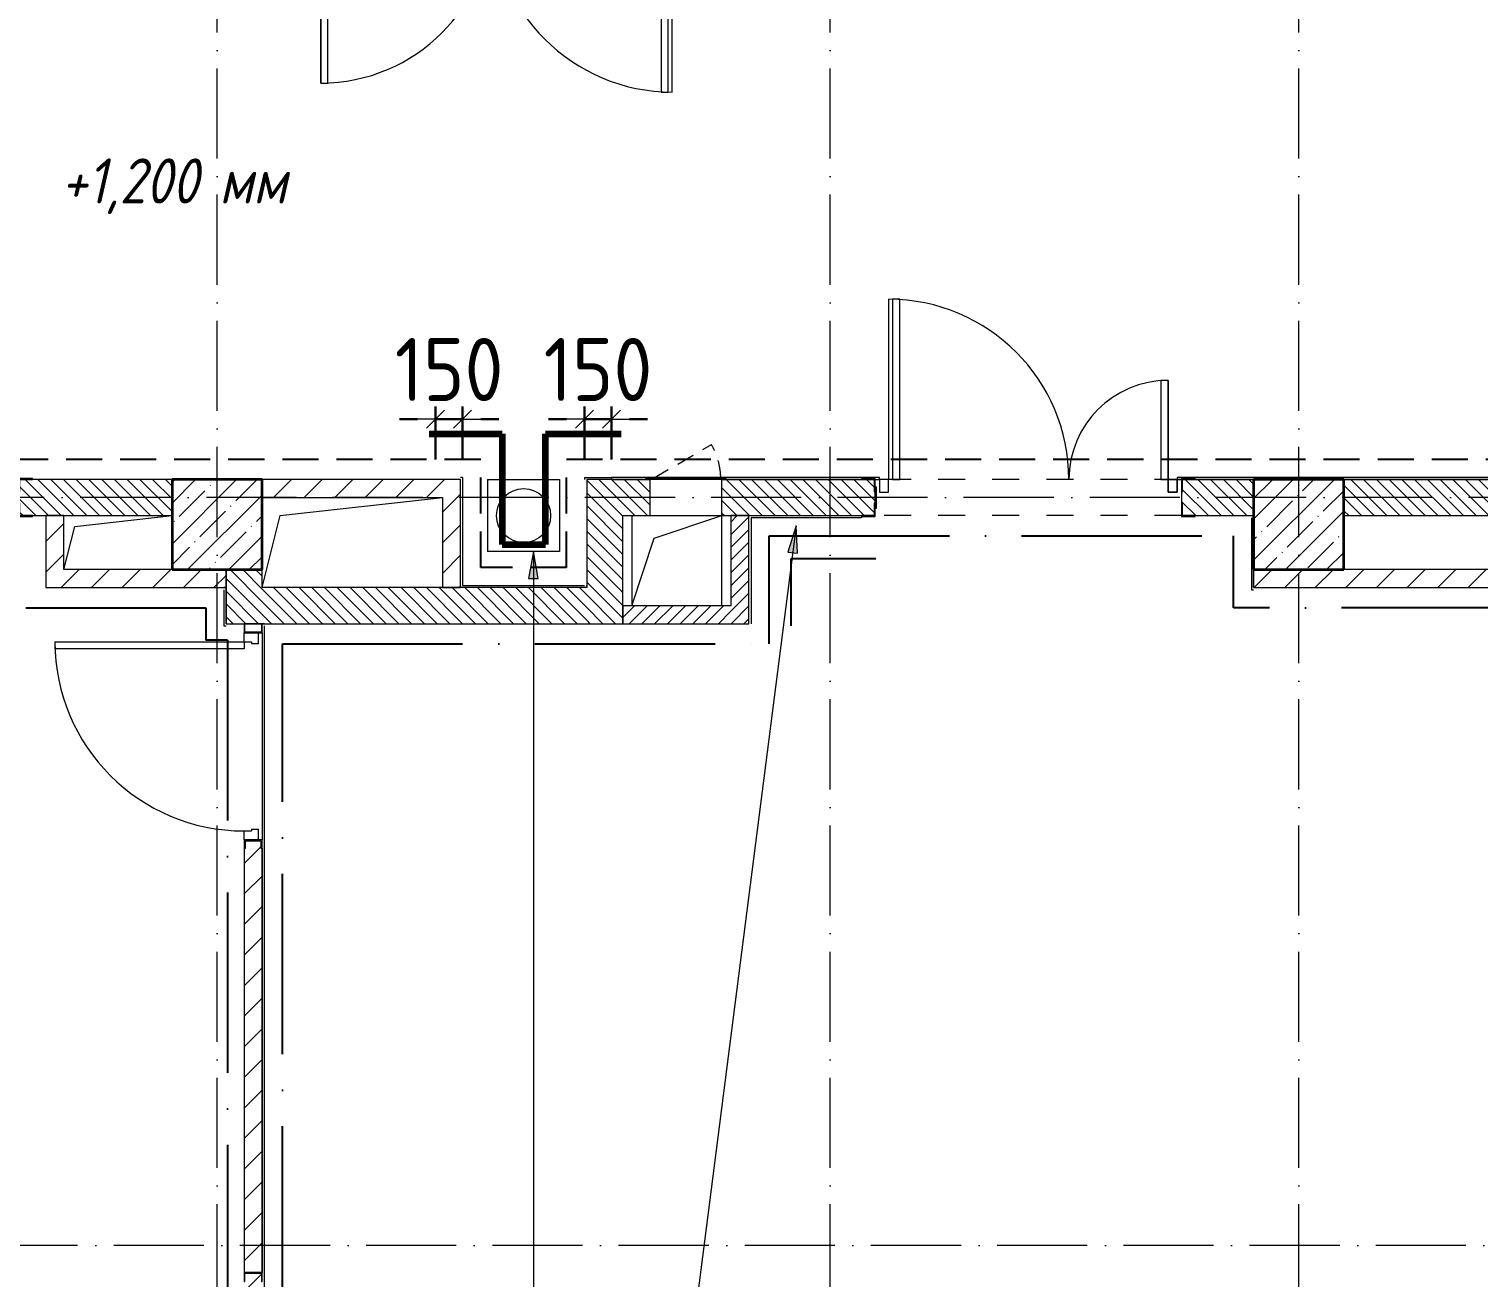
# Model space of a CAD drawing. Header units: millimetres. Extents: x -213536 to 1564669, y -45299 to 942238.
# Drawn here: x -189261 to -181217, y 187402 to 194327 of the extents above; entities that cross this region are included whole.
import ezdxf

# ---------------------------------------------------------------- set-up
doc = ezdxf.new("R2010")
doc.units = ezdxf.units.MM
for name, pattern in [('02 Штрихпунктирная _10 мм_', [1400, 1000, -200, 0, -200]), ('200_ШТРИХ_ш1п0_6_', [160, 100, -60]), ('50_200_ШТРИХ_1Т_ш5_п1_п1_', [700, 500, -100, 0, -100]), ('Штрих короткий', [300, 150, -150]), ('Штриховая _2 мм - 1 мм_', [300, 200, -100])]:
    doc.linetypes.add(name, pattern=pattern)
for name, color, linetype, lineweight in [('0-1', 7, 'Continuous', 5), ('0-2', 7, 'Continuous', 9), ('Двери', 7, 'Continuous', 9), ('Каркас_Импост', 7, 'Continuous', 13), ('Линии_2_', 7, 'Continuous', 9), ('Несущие колонны', 7, 'Continuous', 9), ('Несущие колонны-1', 7, 'Continuous', 35), ('Обобщенные модели', 7, 'Continuous', 9), ('Окна', 7, 'Continuous', 9), ('Оси-2', 7, '50_200_ШТРИХ_1Т_ш5_п1_п1_', 9), ('Открывание в плане-2', 7, '200_ШТРИХ_ш1п0_6_', 9), ('Открывание-1', 7, 'Continuous', 9), ('Панель', 7, 'Continuous', 13), ('Перемычка-1', 7, 'Штрих короткий', 9), ('Размеры', 7, 'Continuous', 15), ('Стены', 7, 'Continuous', 9), ('Стены-1', 7, 'Continuous', 13), ('Текстовые примечания', 7, 'Continuous', 9), ('Штриховка разреза-1', 7, 'Continuous', 9), ('Элементы узлов', 7, 'Continuous', 9)]:
    doc.layers.add(name, color=color, linetype=linetype, lineweight=lineweight)
for name, color, linetype, lineweight, true_color in [('СТ-14', 7, 'Continuous', 90, 0x00ff80), ('СТ-1_1', 7, 'Штриховая _2 мм - 1 мм_', 90, 0x888888), ('СТ-2_1', 1, '02 Штрихпунктирная _10 мм_', 90, 0xff0000), ('СТ-6_1', 6, 'Continuous', 90, 0xff00ff)]:
    doc.layers.add(name, color=color, linetype=linetype, lineweight=lineweight, true_color=true_color)
doc.layers.get('0-2').off()
doc.styles.add('ISOCPEUR_I_1', font='isocpeui.ttf', dxfattribs={"width": 0.85, "height": 2.5})
doc.styles.add('СПДС', font='isocpeur.ttf', dxfattribs={"width": 0.9})
doc.dimstyles.new('Размера А3', dxfattribs={"dimtxt": 200, "dimasz": 100, "dimexe": 70, "dimexo": 100, "dimgap": 20, "dimtad": 1, "dimdec": 0, "dimrnd": 10, "dimzin": 0, "dimdsep": 46, "dimtxsty": 'СПДС', "dimblk": 'ARROWHEAD_6', "dimcen": 1, "dimclrd": 256, "dimclre": 256, "dimclrt": 256, "dimazin": 0, "dimtfac": 1, "dimtdec": 0, "dimtmove": 2, "dimatfit": 3, "dimfxl": 1, "dimtolj": 1, "dimtzin": 0, "dimarcsym": 0})
pattern_1 = [(45, (0, 0), (-84.8528, 84.8528), [])]
pattern_2 = [(135, (0, 0), (-35.35534, -35.35534), [])]
pattern_3 = [(45, (0, 0), (-35.35534, 35.35534), [])]

# ---------------------------------------------------------------- blocks, each defined once
blk = doc.blocks.new('BSC_Колонна _Прямоугольная - 500х500-V71-АИ2_02_План отделки стен 2-го этажа _Часть 2_')
at = {"layer": 'Несущие колонны'}
h = blk.add_hatch(dxfattribs=at)
h.set_pattern_fill('FP_79', color=256, style=0, pattern_type=2)
h.set_pattern_definition([(45, (-22400, -7650), (-114.0493, 114.0493), []), (45, (-22285.95, -7650), (-114.0493, 114.0493), [201.613, -40.323, 3.353, -36.97])])
h.paths.add_polyline_path([(-250, -250), (250, -250), (250, 250), (-250, 250)], flags=0)
at = {"layer": 'Несущие колонны-1'}
for p, q in [((250, 250), (-250, 250)), ((-250, 250), (-250, -250)), ((250, -250), (250, 250)), ((-250, -250), (250, -250))]:
    blk.add_line(p, q, dxfattribs=at)
blk = doc.blocks.new('BSC_Колонна _Прямоугольная - 500х500-V97-АИ2_02_План отделки стен 2-го этажа _Часть 2_')
at = {"layer": 'Несущие колонны'}
h = blk.add_hatch(dxfattribs=at)
h.set_pattern_fill('FP_96', color=256, style=0, pattern_type=2)
h.set_pattern_definition([(45, (-28400, -7650), (-114.04925, 114.04925), []), (45, (-28285.95, -7650), (-114.04925, 114.04925), [201.613, -40.323, 3.353, -36.97])])
h.paths.add_polyline_path([(-250, -250), (250, -250), (250, 250), (-250, 250)], flags=0)
at = {"layer": 'Несущие колонны-1'}
for p, q in [((250, 250), (-250, 250)), ((-250, 250), (-250, -250)), ((250, -250), (250, 250)), ((-250, -250), (250, -250))]:
    blk.add_line(p, q, dxfattribs=at)
blk = doc.blocks.new('Проем_Дверь_Прямоугольный - 1700х2400h_дверные проемы-28448549-АИ2_02_План отделки стен 2-го этажа _Часть 2_')
at = {"layer": 'Перемычка-1'}
for p, q in [((850, 100), (-850, 100)), ((850, -100), (-850, -100))]:
    blk.add_line(p, q, dxfattribs=at)
blk = doc.blocks.new('Дверь_СКБ_1Ст_Внутренняя_ШЕР - СОШ_Д-17__Дв_1150x2100h_Лаборантские_ Инструментальные_EI30-28320127-АИ2_02_План отделки стен 2-го этажа _Часть 2_')
at = {"layer": 'Каркас_Импост'}
for p, q in [((-562.5, 50), (-562.5, -30)), ((-562.5, 50), (-512.5, 50)), ((-512.5, 50), (-512.5, 10)), ((-502.5, 10), (-512.5, 10)), ((-502.5, 10), (-502.5, -30)), ((527.5, 10), (527.5, -30)), ((537.5, 10), (527.5, 10)), ((537.5, 50), (537.5, 10)), ((537.5, 50), (587.5, 50)), ((-562.5, -30), (-502.5, -30)), ((527.5, -30), (587.5, -30))]:
    blk.add_line(p, q, dxfattribs=at)
at = {"layer": 'Открывание-1'}
blk.add_arc((537.5, 50), 1050, 90, 180, dxfattribs=at)
at = {"layer": 'Панель'}
for p, q in [((537.5, 1100), (497.5, 1100)), ((497.5, 50), (497.5, 1100)), ((537.5, 1100), (537.5, 50)), ((537.5, 50), (497.5, 50))]:
    blk.add_line(p, q, dxfattribs=at)
blk = doc.blocks.new('Дверь_Витражная_СКБ_2Ст2 - ДВВ_ДАО_СОШ_Классы-V176-АИ2_02_План отделки стен 2-го этажа _Часть 2_')
at = {"layer": 'Двери'}
for p, q in [((-775, 1035), (-775, 35)), ((775, 585), (775, 35))]:
    blk.add_line(p, q, dxfattribs=at)
for centre, radius, start, end in [((-775, 35), 1000, 360, 90), ((775, 35), 550, 90, 180)]:
    blk.add_arc(centre, radius, start, end, dxfattribs=at)
at = {"layer": 'Элементы узлов'}
for p, q in [((-713, 1035), (-753, 1035)), ((-753, 1035), (-753, 35)), ((-713, 35), (-713, 1035)), ((775, 585), (735, 585)), ((735, 585), (735, 35)), ((775, 35), (775, 585)), ((-825, 35), (-825, -35)), ((-775, 35), (-825, 35)), ((-775, 35), (-825, 35)), ((-825, 35), (-825, -35)), ((-775, -35), (-775, 35)), ((-775, -35), (-775, 35)), ((-753, 35), (-713, 35)), ((735, 35), (775, 35)), ((775, -35), (775, 35)), ((775, 35), (825, 35)), ((775, 35), (775, -35)), ((825, 35), (775, 35)), ((825, 35), (825, -35)), ((825, -35), (825, 35)), ((-825, -35), (-775, -35)), ((-825, -35), (-775, -35)), ((825, -35), (775, -35)), ((775, -35), (825, -35))]:
    blk.add_line(p, q, dxfattribs=at)
blk = doc.blocks.new('Дверь_Витражная_СКБ_2Ст2 - ДВВ_ДАО_СОШ_Гардероб-26809644-АИ2_02_План отделки стен 2-го этажа _Часть 2_')
at = {"layer": 'Двери'}
for p, q in [((-975, -985), (-975, -35)), ((975, -1035), (975, -35))]:
    blk.add_line(p, q, dxfattribs=at)
for centre, radius, start, end in [((-975, -35), 950, 270, 0), ((975, -35), 1000, 180, 270)]:
    blk.add_arc(centre, radius, start, end, dxfattribs=at)
at = {"layer": 'Элементы узлов'}
for p, q in [((-1025, -35), (-1025, 35)), ((-1025, 35), (-975, 35)), ((-975, 35), (-1025, 35)), ((-1025, 35), (-1025, -35)), ((-975, 35), (-975, -35)), ((-975, -35), (-975, 35)), ((1025, 35), (975, 35)), ((975, 35), (975, -35)), ((1025, 35), (975, 35)), ((975, 35), (975, -35)), ((1025, -35), (1025, 35)), ((1025, -35), (1025, 35)), ((-975, -35), (-1025, -35)), ((-1025, -35), (-975, -35)), ((-935, -35), (-975, -35)), ((-975, -35), (-975, -985)), ((-935, -985), (-935, -35)), ((913, -35), (913, -1035)), ((953, -35), (913, -35)), ((953, -1035), (953, -35)), ((975, -35), (1025, -35)), ((975, -35), (1025, -35)), ((-975, -985), (-935, -985)), ((913, -1035), (953, -1035))]:
    blk.add_line(p, q, dxfattribs=at)
blk = doc.blocks.new('154_Фахверк_СКБ_Швеллер - Тип_100_3550_1-28320239-АИ2_02_План отделки стен 2-го этажа _Часть 2_')
at = {"layer": 'Обобщенные модели'}
for p, q in [((175, 50), (125, 50)), ((125, 50), (125, -50)), ((128, 47), (175, 47)), ((128, -47), (128, 47)), ((175, 47), (175, 50)), ((125, -50), (175, -50)), ((175, -47), (128, -47)), ((175, -50), (175, -47))]:
    blk.add_line(p, q, dxfattribs=at)
blk = doc.blocks.new('154_Стойка_СКБ_Швеллер - СМ-2180_100-28318692-АИ2_02_План отделки стен 2-го этажа _Часть 2_')
at = {"layer": 'Обобщенные модели'}
for p, q in [((171, 50), (125, 50)), ((125, 50), (125, -50)), ((129.5, 42.4), (171, 42.4)), ((129.5, -42.4), (129.5, 42.4)), ((171, 42.4), (171, 50)), ((125, -50), (171, -50)), ((171, -42.4), (129.5, -42.4)), ((171, -50), (171, -42.4))]:
    blk.add_line(p, q, dxfattribs=at)
blk = doc.blocks.new('154_Фахверк_СКБ_Швеллер - Тип_100_3550-28487752-АИ2_02_План отделки стен 2-го этажа _Часть 2_')
at = {"layer": 'Обобщенные модели'}
for p, q in [((175, 50), (125, 50)), ((125, 50), (125, -50)), ((128, 47), (175, 47)), ((128, -47), (128, 47)), ((175, 47), (175, 50)), ((125, -50), (175, -50)), ((175, -47), (128, -47)), ((175, -50), (175, -47))]:
    blk.add_line(p, q, dxfattribs=at)
blk = doc.blocks.new('154_Стойка_СКБ_Уголок - СМ-2180_200-28268025-АИ2_02_План отделки стен 2-го этажа _Часть 2_')
at = {"layer": 'Обобщенные модели'}
for p, q in [((125, 156), (125, 81)), ((200, 156), (125, 156)), ((125, 81), (131, 81)), ((131, 81), (131, 150)), ((131, 150), (200, 150)), ((200, 150), (200, 156)), ((131, 19), (125, 19)), ((125, 19), (125, -56)), ((131, -50), (131, 19)), ((125, -56), (200, -56)), ((200, -50), (131, -50)), ((200, -56), (200, -50))]:
    blk.add_line(p, q, dxfattribs=at)
blk = doc.blocks.new('Фахверк_СКБ_Уголок - 200_3960-28268576-АИ2_02_План отделки стен 2-го этажа _Часть 2_')
at = {"layer": 'Обобщенные модели'}
for p, q in [((200, 156), (125, 156)), ((125, 156), (125, 81)), ((125, 81), (131, 81)), ((131, 81), (131, 150)), ((131, 150), (200, 150)), ((200, 150), (200, 156)), ((131, 19), (125, 19)), ((125, 19), (125, -56)), ((131, -50), (131, 19)), ((125, -56), (200, -56)), ((200, -50), (131, -50)), ((200, -56), (200, -50))]:
    blk.add_line(p, q, dxfattribs=at)
blk = doc.blocks.new('154_Стойка_СКБ_Уголок - СМ-2480_200-28346303-АИ2_02_План отделки стен 2-го этажа _Часть 2_')
at = {"layer": 'Обобщенные модели'}
for p, q in [((125, 156), (125, 81)), ((200, 156), (125, 156)), ((125, 81), (131, 81)), ((131, 81), (131, 150)), ((131, 150), (200, 150)), ((200, 150), (200, 156)), ((131, 19), (125, 19)), ((125, 19), (125, -56)), ((131, -50), (131, 19)), ((125, -56), (200, -56)), ((200, -50), (131, -50)), ((200, -56), (200, -50))]:
    blk.add_line(p, q, dxfattribs=at)
blk = doc.blocks.new('Стойка_Влож_Полоса боковая - Полоса-28213942-АИ2_02_План отделки стен 2-го этажа _Часть 2_')
at = {"layer": 'Обобщенные модели'}
for p, q in [((-5, 60), (0, 60)), ((-5, -60), (-5, 60)), ((0, 31), (0, -31)), ((0, -60), (-5, -60))]:
    blk.add_line(p, q, dxfattribs=at)
blk = doc.blocks.new('AR_Отверстие Ниша - Лючок-32403954-АИ2_02_План отделки стен 2-го этажа _Часть 2_')
at = {"layer": 'Окна'}
for p, q in [((200, 100), (-200, 100)), ((-200, 100), (-200, -100)), ((200, -100), (200, 100)), ((-200, -100), (200, -100))]:
    blk.add_line(p, q, dxfattribs=at)
blk = doc.blocks.new('Л_Общий_Лючок - Лючок-V186-АИ2_02_План отделки стен 2-го этажа _Часть 2_')
at = {"layer": 'Окна'}
for p, q in [((424, 6), (-24, 6)), ((-24, 6), (-24, 0)), ((-24, 0), (0, 0)), ((400, 0), (424, 0)), ((424, 6), (424, 0))]:
    blk.add_line(p, q, dxfattribs=at)
at = {"layer": 'Открывание в плане-2'}
blk.add_line((16.4, 6), (342, 194), dxfattribs=at)
blk.add_arc((6, 0), 388, 0.89053, 30, dxfattribs=at)
blk = doc.blocks.new('AR_Отверстие прямоугольное _в плите_ - AR_Отверстие прямоугольное _в плите_-30459293-АИ2_02_План отделки стен 2-го этажа _Часть 2_')
at = {"layer": 'Обобщенные модели'}
for p, q in [((-250, 250), (-250, -250)), ((-125, 125), (250, 250)), ((250, -250), (250, 250)), ((-250, -250), (-125, 125))]:
    blk.add_line(p, q, dxfattribs=at)
blk = doc.blocks.new('AR_Отверстие прямоугольное _в плите_ - AR_Отверстие прямоугольное _в плите_-30552555-АИ2_02_План отделки стен 2-го этажа _Часть 2_')
at = {"layer": 'Обобщенные модели'}
for p, q in [((-300, -150), (-240, 90)), ((-240, 90), (300, 150))]:
    blk.add_line(p, q, dxfattribs=at)
blk = doc.blocks.new('AR_Отверстие прямоугольное _в плите_ - AR_Отверстие прямоугольное _в плите_-30552705-АИ2_02_План отделки стен 2-го этажа _Часть 2_')
at = {"layer": 'Обобщенные модели'}
for p, q in [((-400, 150), (500, 250)), ((-500, -250), (-400, 150))]:
    blk.add_line(p, q, dxfattribs=at)
blk = doc.blocks.new('0125-Р-ОО-Ш2-АР-о_23_10_2024_rvt-1-АИ2_02_План отделки стен 2-го этажа _Часть 2_')
at = {"layer": 'Штриховка разреза-1'}
h = blk.add_hatch(dxfattribs=at)
h.set_pattern_fill('FP_2', color=256, style=0, pattern_type=2)
h.set_pattern_definition(pattern_2)
h.paths.add_polyline_path([(22051, 7700), (22150, 7700), (22150, 7900), (21306, 7900), (21306, 7831), (21300, 7831), (21300, 7769), (21306, 7769), (21306, 7700), (21375, 7700)], flags=0)
h.paths.add_polyline_path([(19650, 7700), (20144, 7700), (20144, 7769), (20150, 7769), (20150, 7831), (20144, 7831), (20144, 7900), (19650, 7900), (19650, 7740)], flags=0)
h = blk.add_hatch(dxfattribs=at)
h.set_pattern_fill('FP_3', color=256, style=0, pattern_type=2)
h.set_pattern_definition(pattern_1)
h.paths.add_polyline_path([(23750, 7800), (23750, 7900), (22650, 7900), (22650, 7800), (23650, 7800)], flags=0)
h = blk.add_hatch(dxfattribs=at)
h.set_pattern_fill('FP_2', color=256, style=0, pattern_type=2)
h.set_pattern_definition(pattern_2)
h.paths.add_polyline_path([(24650, 7100), (24650, 7900), (24450, 7900), (24450, 7100)], flags=0)
h = blk.add_hatch(dxfattribs=at)
h.set_pattern_fill('FP_2', color=256, style=0, pattern_type=2)
h.set_pattern_definition(pattern_2)
h.paths.add_polyline_path([(27756, 7700), (28150, 7700), (28150, 7900), (27756, 7900), (27756, 7831), (27750, 7831), (27750, 7769), (27756, 7769)], flags=0)
h.paths.add_polyline_path([(25779, 7700), (26044, 7700), (26044, 7769), (26050, 7769), (26050, 7831), (26044, 7831), (26044, 7900), (25200, 7899), (25200, 7700), (25362, 7700)], flags=0)
h.paths.add_polyline_path([(24650, 7700), (24800, 7700), (24800, 7900), (24650, 7900), (24650, 7876)], flags=0)
h = blk.add_hatch(dxfattribs=at)
h.set_pattern_fill('FP_2', color=256, style=0, pattern_type=2)
h.set_pattern_definition(pattern_2)
h.paths.add_polyline_path([(31150, 7700), (31150, 7900), (28650, 7900), (28650, 7700)], flags=0)
h = blk.add_hatch(dxfattribs=at)
h.set_pattern_fill('FP_3', color=256, style=0, pattern_type=2)
h.set_pattern_definition(pattern_1)
h.paths.add_polyline_path([(23750, 7300), (23750, 7800), (23650, 7800), (23650, 7300)], flags=0)
h = blk.add_hatch(dxfattribs=at)
h.set_pattern_fill('FP_3', color=256, style=0, pattern_type=2)
h.set_pattern_definition(pattern_1)
h.paths.add_polyline_path([(21550, 7400), (21550, 7700), (21450, 7700), (21450, 7400)], flags=0)
h = blk.add_hatch(dxfattribs=at)
h.set_pattern_fill('FP_92', color=256, style=0, pattern_type=2)
h.set_pattern_definition(pattern_3)
h.paths.add_polyline_path([(25350, 7100), (25350, 7700), (25250, 7700), (25250, 7100)], flags=0)
h = blk.add_hatch(dxfattribs=at)
h.set_pattern_fill('FP_3', color=256, style=0, pattern_type=2)
h.set_pattern_definition(pattern_1)
h.paths.add_polyline_path([(21450, 7300), (22450, 7300), (22450, 7400), (21450, 7400)], flags=0)
h = blk.add_hatch(dxfattribs=at)
h.set_pattern_fill('FP_2', color=256, style=0, pattern_type=2)
h.set_pattern_definition(pattern_2)
h.paths.add_polyline_path([(22553, 7100), (22650, 7100), (22650, 7400), (22450, 7400), (22450, 7100), (22550, 7100)], flags=0)
h = blk.add_hatch(dxfattribs=at)
h.set_pattern_fill('FP_3', color=256, style=0, pattern_type=2)
h.set_pattern_definition(pattern_1)
h.paths.add_polyline_path([(28150, 7300), (31250, 7300), (31250, 7400), (28150, 7400)], flags=0)
h = blk.add_hatch(dxfattribs=at)
h.set_pattern_fill('FP_2', color=256, style=0, pattern_type=2)
h.set_pattern_definition(pattern_2)
h.paths.add_polyline_path([(24450, 7100), (24450, 7300), (22650, 7300), (22650, 7100), (23915, 7100)], flags=0)
h = blk.add_hatch(dxfattribs=at)
h.set_pattern_fill('FP_92', color=256, style=0, pattern_type=2)
h.set_pattern_definition(pattern_3)
h.paths.add_polyline_path([(25250, 7100), (25250, 7200), (24650, 7200), (24650, 7100)], flags=0)
h = blk.add_hatch(dxfattribs=at)
h.set_pattern_fill('FP_3', color=256, style=0, pattern_type=2)
h.set_pattern_definition(pattern_1)
h.paths.add_polyline_path([(22550, 400), (22650, 400), (22650, 3450), (22647, 3450), (22647, 3497), (22553, 3497), (22553, 3450), (22550, 3450), (22550, 1416.9)], flags=0)
h.paths.add_polyline_path([(22650, 3500), (22649.2, 5854), (22642.4, 5854), (22642.4, 5895.5), (22557.6, 5895.5), (22557.6, 5854), (22550, 5854), (22550, 3500), (22647, 3500)], flags=0)
h.paths.add_polyline_path([(22647, 7053), (22647, 7100), (22553, 7100), (22553, 7053), (22644, 7053)], flags=0)
at = {"layer": 'Линии_2_'}
for p, q in [((23900, 7900), (24300, 7900)), ((23900, 7900), (23900, 7500)), ((24300, 7900), (24300, 7500)), ((24300, 7500), (23900, 7500))]:
    blk.add_line(p, q, dxfattribs=at)
blk.add_circle((24100, 7700), 150, dxfattribs=at)
at = {"layer": 'Стены-1'}
for p, q in [((22150, 7900), (21375, 7900)), ((23750, 7900), (22650, 7900)), ((23750, 7800), (23750, 7900)), ((24650, 7900), (24450, 7900)), ((24450, 7900), (24450, 7300)), ((24776, 7900), (24650, 7900)), ((25975, 7900), (25224, 7900)), ((28150, 7900), (27825, 7900)), ((31150, 7900), (28650, 7900)), ((27750, 7831), (27750, 7769)), ((22650, 7800), (23650, 7800)), ((23650, 7800), (23650, 7300)), ((23750, 7300), (23750, 7800)), ((21375, 7700), (22150, 7700)), ((21550, 7700), (21450, 7700)), ((21450, 7700), (21450, 7400)), ((21550, 7400), (21550, 7700)), ((24650, 7100), (24650, 7700)), ((24650, 7700), (24800, 7700)), ((25200, 7700), (25350, 7700)), ((25350, 7700), (25250, 7700)), ((25250, 7700), (25250, 7200)), ((27825, 7700), (28150, 7700)), ((28650, 7700), (31150, 7700)), ((21450, 7400), (21450, 7300)), ((22150, 7400), (21550, 7400)), ((22450, 7400), (22450, 7100)), ((22450, 7300), (22450, 7400)), ((22650, 7300), (22650, 7400)), ((28150, 7400), (28150, 7300)), ((31150, 7400), (28650, 7400)), ((21450, 7300), (22450, 7300)), ((24450, 7300), (22650, 7300)), ((23650, 7300), (23750, 7300)), ((28150, 7300), (31150, 7300)), ((25250, 7200), (24650, 7200)), ((24650, 7200), (24650, 7100)), ((22450, 7100), (22550, 7100)), ((22647, 7100), (22553, 7100)), ((22553, 7100), (22647, 7100)), ((22650, 7100), (24450, 7100)), ((24450, 7100), (24650, 7100)), ((24650, 7100), (25250, 7100)), ((25250, 7100), (25350, 7100)), ((22550, 5854), (22550, 3500)), ((22650, 3500), (22650, 5854))]:
    blk.add_line(p, q, dxfattribs=at)
at = {"layer": '0-2'}
for name, p in [('Дверь_Витражная_СКБ_2Ст2 - ДВВ_ДАО_СОШ_Гардероб-26809644-АИ2_02_План отделки стен 2-го этажа _Часть 2_', (23950, 11085)), ('Дверь_Витражная_СКБ_2Ст2 - ДВВ_ДАО_СОШ_Классы-V176-АИ2_02_План отделки стен 2-го этажа _Часть 2_', (26900, 7865)), ('Л_Общий_Лючок - Лючок-V186-АИ2_02_План отделки стен 2-го этажа _Часть 2_', (24800, 7900)), ('154_Стойка_СКБ_Уголок - СМ-2180_200-28268025-АИ2_02_План отделки стен 2-го этажа _Часть 2_', (21175, 7750)), ('BSC_Колонна _Прямоугольная - 500х500-V71-АИ2_02_План отделки стен 2-го этажа _Часть 2_', (22400, 7650)), ('Проем_Дверь_Прямоугольный - 1700х2400h_дверные проемы-28448549-АИ2_02_План отделки стен 2-го этажа _Часть 2_', (26900, 7800)), ('Фахверк_СКБ_Уголок - 200_3960-28268576-АИ2_02_План отделки стен 2-го этажа _Часть 2_', (27625, 7750)), ('BSC_Колонна _Прямоугольная - 500х500-V97-АИ2_02_План отделки стен 2-го этажа _Часть 2_', (28400, 7650)), ('AR_Отверстие прямоугольное _в плите_ - AR_Отверстие прямоугольное _в плите_-30552705-АИ2_02_План отделки стен 2-го этажа _Часть 2_', (23150, 7550)), ('AR_Отверстие прямоугольное _в плите_ - AR_Отверстие прямоугольное _в плите_-30552555-АИ2_02_План отделки стен 2-го этажа _Часть 2_', (21850, 7550)), ('AR_Отверстие прямоугольное _в плите_ - AR_Отверстие прямоугольное _в плите_-30459293-АИ2_02_План отделки стен 2-го этажа _Часть 2_', (24950, 7450))]:
    blk.add_blockref(name, p, dxfattribs=at)
for name, p, rotation in [('AR_Отверстие Ниша - Лючок-32403954-АИ2_02_План отделки стен 2-го этажа _Часть 2_', (25000, 7800), 180), ('154_Стойка_СКБ_Уголок - СМ-2480_200-28346303-АИ2_02_План отделки стен 2-го этажа _Часть 2_', (26175, 7850), 180), ('Стойка_Влож_Полоса боковая - Полоса-28213942-АИ2_02_План отделки стен 2-го этажа _Часть 2_', (26050, 7800), 180), ('154_Фахверк_СКБ_Швеллер - Тип_100_3550_1-28320239-АИ2_02_План отделки стен 2-го этажа _Часть 2_', (22600, 6925), 89.99999999999991), ('Дверь_СКБ_1Ст_Внутренняя_ШЕР - СОШ_Д-17__Дв_1150x2100h_Лаборантские_ Инструментальные_EI30-28320127-АИ2_02_План отделки стен 2-го этажа _Часть 2_', (22600, 6462.5), 89.99999999999991), ('154_Стойка_СКБ_Швеллер - СМ-2180_100-28318692-АИ2_02_План отделки стен 2-го этажа _Часть 2_', (22600, 6025), 269.9999999999999), ('154_Фахверк_СКБ_Швеллер - Тип_100_3550-28487752-АИ2_02_План отделки стен 2-го этажа _Часть 2_', (22600, 3625), 269.9999999999999)]:
    blk.add_blockref(name, p, dxfattribs=dict(at, rotation=rotation))
blk = doc.blocks.new('ARROWHEAD_6')
at = {"color": 0, "linetype": 'Continuous'}
for p, q in [((0, 0), (-1, 0)), ((-0.5, -0.5), (0.5, 0.5))]:
    blk.add_line(p, q, dxfattribs=at)
blk = doc.blocks.new('*D2976')
at = {"layer": 'Defpoints', "color": 0, "transparency": 16777216}
for p in [(230833.6, 221050.8), (230683.6, 220727.2), (230833.6, 220727.2)]:
    blk.add_point(p, dxfattribs=at)
at = {"layer": 'Размеры', "lineweight": -2, "transparency": 16777216}
for p, q in [((230683.6, 220827.2), (230683.6, 221120.8)), ((230833.6, 220827.2), (230833.6, 221120.8)), ((230583.6, 221050.8), (230483.6, 221050.8)), ((230683.6, 221050.8), (230833.6, 221050.8)), ((230933.6, 221050.8), (231033.6, 221050.8))]:
    blk.add_line(p, q, dxfattribs=at)
at = {"layer": 'Размеры', "lineweight": -2, "transparency": 16777216, "xscale": 100, "yscale": 100, "zscale": 100}
blk.add_blockref('ARROWHEAD_6', (230683.6, 221050.8), dxfattribs=at)
at = {"layer": 'Размеры', "lineweight": -2, "transparency": 16777216, "xscale": 100, "yscale": 100, "zscale": 100, "rotation": 180}
blk.add_blockref('ARROWHEAD_6', (230833.6, 221050.8), dxfattribs=at)
at = {"layer": 'Размеры', "lineweight": 25, "transparency": 16777216, "insert": (230758.6, 221325.8), "char_height": 350, "width": 1.678, "attachment_point": 5, "style": 'СПДС'}
blk.add_mtext('\\A1;150', dxfattribs=at)
blk = doc.blocks.new('*D2977')
at = {"layer": 'Defpoints', "color": 0, "transparency": 16777216}
for p in [(230007.6, 221050.8), (229857.6, 220727.2), (230007.6, 220727.2)]:
    blk.add_point(p, dxfattribs=at)
at = {"layer": 'Размеры', "lineweight": -2, "transparency": 16777216}
for p, q in [((229857.6, 220827.2), (229857.6, 221120.8)), ((230007.6, 220827.2), (230007.6, 221120.8)), ((229757.6, 221050.8), (229657.6, 221050.8)), ((229857.6, 221050.8), (230007.6, 221050.8)), ((230107.6, 221050.8), (230207.6, 221050.8))]:
    blk.add_line(p, q, dxfattribs=at)
at = {"layer": 'Размеры', "lineweight": -2, "transparency": 16777216, "xscale": 100, "yscale": 100, "zscale": 100}
blk.add_blockref('ARROWHEAD_6', (229857.6, 221050.8), dxfattribs=at)
at = {"layer": 'Размеры', "lineweight": -2, "transparency": 16777216, "xscale": 100, "yscale": 100, "zscale": 100, "rotation": 180}
blk.add_blockref('ARROWHEAD_6', (230007.6, 221050.8), dxfattribs=at)
at = {"layer": 'Размеры', "lineweight": 25, "transparency": 16777216, "insert": (229932.6, 221325.8), "char_height": 350, "width": 1.678, "attachment_point": 5, "style": 'СПДС'}
blk.add_mtext('\\A1;150', dxfattribs=at)
blk = doc.blocks.new('Оси1')
at = {"layer": 'Оси-2'}
for p, q in [((228645.6, 210594.5), (228645.6, 264395.4)), ((232045.6, 210594.5), (232045.6, 264395.4)), ((234645.6, 210594.5), (234645.6, 225549.9)), ((297695.6, 220615.2), (203926.8, 220615.2)), ((311183.9, 216465.2), (203926.8, 216465.2))]:
    blk.add_line(p, q, dxfattribs=at)
at = {"layer": 'Размеры', "lineweight": 25}
for base, p1, p2, picture, middle in [((230007.6, 221050.8), (229857.6, 220727.2), (230007.6, 220727.2), '*D2977', (229932.6, 221325.8)), ((230833.6, 221050.8), (230683.6, 220727.2), (230833.6, 220727.2), '*D2976', (230758.6, 221325.8))]:
    dim = blk.add_linear_dim(base=base, p1=p1, p2=p2, dimstyle='Размера А3', override={"dimtxt": 350}, dxfattribs=at)
    dim.commit()
    dim.dimension.update_dxf_attribs({"geometry": picture, "text_midpoint": middle})

msp = doc.modelspace()

# ---------------------------------------------------------------- hatches: boundary and pattern name
at = {"layer": 'Текстовые примечания'}
for points in [[(-185005.1, 191570.3), (-185050.4, 191424.9), (-184997.9, 191418.2)], [(-186462.4, 191427.7), (-186488.8, 191277.7), (-186435.9, 191277.7)]]:
    msp.add_hatch(color=256, dxfattribs=at).paths.add_polyline_path(points, flags=0)

# ---------------------------------------------------------------- linework, layer by layer
at = {"layer": 'СТ-14'}
for p, q in [((-187040.2, 192080), (-186635, 192080)), ((-186635, 192080), (-186635, 191467.3)), ((-186395, 191467.3), (-186395, 192080)), ((-186395, 192080), (-185975, 192080)), ((-186635, 191467.3), (-186395, 191467.3))]:
    msp.add_line(p, q, dxfattribs=at)
at = {"layer": 'СТ-1_1', "lineweight": 25}
for p, q in [((-186755, 191939.3), (-198192, 191939.3)), ((-186755, 191339.3), (-186755, 191939.3)), ((-169879, 191939.3), (-186279, 191939.3)), ((-186279, 191339.3), (-186279, 191939.3)), ((-186279, 191339.3), (-186755, 191339.3))]:
    msp.add_line(p, q, dxfattribs=at)
at = {"layer": 'СТ-2_1', "lineweight": 25}
for p, q in [((-185155, 191515.3), (-182579, 191515.3)), ((-185155, 190915.3), (-185155, 191515.3)), ((-182579, 191115.3), (-182579, 191515.3)), ((-189279, 191115.3), (-188279, 191115.3)), ((-188279, 191115.3), (-188279, 190935.3)), ((-179579, 191115.3), (-182579, 191115.3)), ((-188159, 190935.3), (-188279, 190935.3)), ((-188159, 190935.3), (-188159, 184439.3)), ((-187855, 190915.3), (-185155, 190915.3)), ((-187855, 184439.3), (-187855, 190915.3))]:
    msp.add_line(p, q, dxfattribs=at)
at = {"layer": 'СТ-6_1', "lineweight": 25}
for p, q in [((-184562.3, 191387.3), (-185035, 191387.3)), ((-185035, 191387.3), (-185035, 191015.3))]:
    msp.add_line(p, q, dxfattribs=at)
at = {"layer": 'Стены'}
for p, q in [((-186855, 191839.3), (-186867, 191839.3)), ((-186855, 191839.3), (-186855, 191239.3)), ((-186179, 191839.3), (-186029, 191839.3)), ((-186179, 191839.3), (-186179, 191827.3)), ((-186867, 191227.3), (-186867, 191827.3)), ((-186029, 191827.3), (-186167, 191827.3)), ((-185267, 191627.3), (-184642, 191627.3)), ((-185267, 191027.3), (-185267, 191627.3)), ((-184642, 191615.3), (-185255, 191615.3)), ((-185255, 191615.3), (-185255, 191027.3)), ((-184642, 191621.3), (-184642, 191615.3)), ((-186167, 191227.3), (-186867, 191227.3)), ((-186855, 191239.3), (-186179, 191239.3)), ((-186167, 191227.3), (-186167, 191239.3))]:
    msp.add_line(p, q, dxfattribs=at)
at = {"layer": 'Стены-1'}
for p, q in [((-184542, 191839.3), (-186029, 191839.3)), ((-186029, 191839.3), (-186029, 191827.3)), ((-184542, 191827.3), (-184542, 191839.3)), ((-178867, 191839.3), (-182892, 191839.3)), ((-182892, 191839.3), (-182892, 191827.3)), ((-186029, 191827.3), (-185841, 191827.3)), ((-185393, 191827.3), (-184642, 191827.3)), ((-184567, 191827.3), (-184542, 191827.3)), ((-182892, 191827.3), (-182867, 191827.3)), ((-182792, 191827.3), (-182467, 191827.3)), ((-181967, 191827.3), (-179467, 191827.3)), ((-182479, 191615.3), (-182479, 191215.3)), ((-182467, 191227.3), (-182467, 191327.3)), ((-188167, 191227.3), (-188179, 191227.3)), ((-188179, 191215.3), (-188179, 191015.3)), ((-188167, 191027.3), (-188167, 191227.3)), ((-182479, 191215.3), (-182467, 191215.3)), ((-188179, 191015.3), (-188167, 191015.3)), ((-187955, 191027.3), (-187967, 191027.3)), ((-187967, 190977.3), (-187967, 189827.3)), ((-187955, 184329.8), (-187955, 191015.3)), ((-187967, 189781.3), (-187967, 187427.3))]:
    msp.add_line(p, q, dxfattribs=at)
at = {"layer": 'Текстовые примечания'}
for p, q in [((-185005.1, 191570.3), (-186462.4, 180200.3)), ((-185005.1, 191570.3), (-185050.4, 191424.9)), ((-184997.9, 191418.2), (-185005.1, 191570.3)), ((-186462.4, 191427.7), (-186488.8, 191277.7)), ((-186435.9, 191277.7), (-186462.4, 191427.7)), ((-186462.4, 191427.7), (-186462.4, 180200.3)), ((-185050.4, 191424.9), (-184997.9, 191418.2)), ((-186488.8, 191277.7), (-186435.9, 191277.7))]:
    msp.add_line(p, q, dxfattribs=at)

# ---------------------------------------------------------------- block references
at = {"color": 2, "lineweight": 30}
msp.add_blockref('Оси1', (-416862.6, -28888), dxfattribs=at)
at = {"layer": '0-1'}
msp.add_blockref('0125-Р-ОО-Ш2-АР-о_23_10_2024_rvt-1-АИ2_02_План отделки стен 2-го этажа _Часть 2_', (-210617, 183927.3), dxfattribs=at)

# ---------------------------------------------------------------- texts
at = {"layer": 'Текстовые примечания', "char_height": 250, "attachment_point": 1, "style": 'ISOCPEUR_I_1'}
for s, insert, width in [(' +1,200', (-189217.4, 193609.2), 1226.582), ('мм', (-188205.4, 193609.2), 447.342)]:
    msp.add_mtext(s, dxfattribs=dict(at, insert=insert, width=width))

doc.saveas('drawing.dxf')
